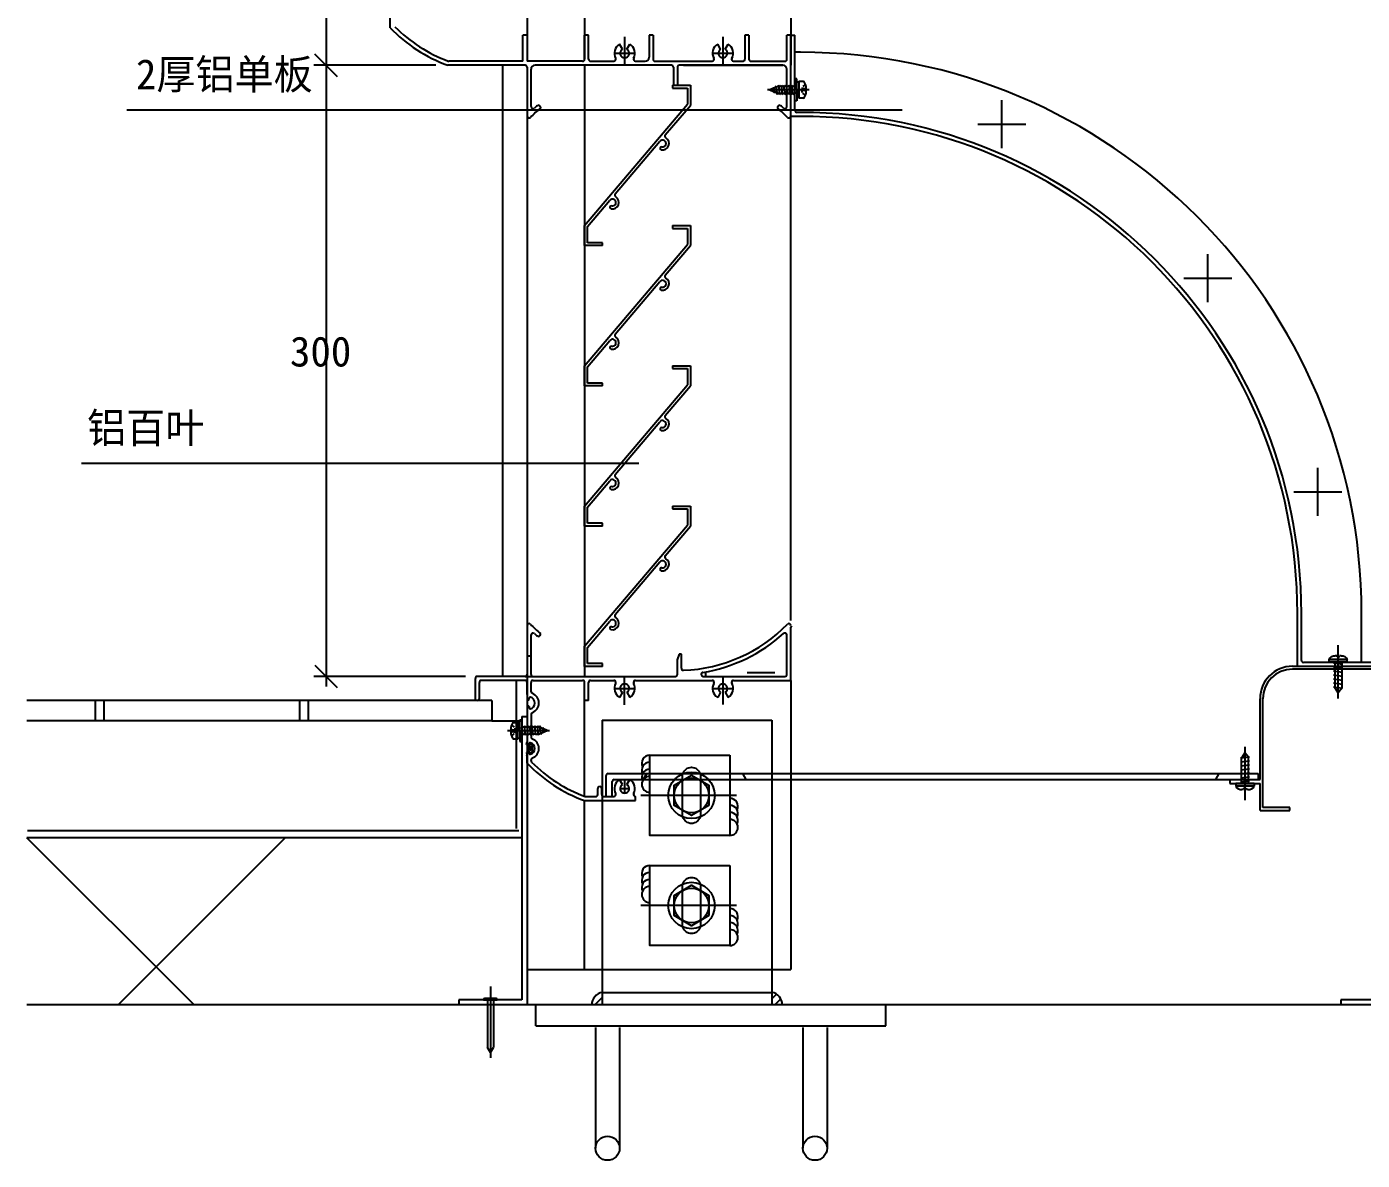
# Model space of a CAD drawing. Header units: metres. Extents: x 5548 to 7378, y 3271 to 4578.
# Drawn here: x 5548 to 6215, y 3271 to 3837 of the extents above; entities that cross this region are included whole.
import ezdxf

# ---------------------------------------------------------------- set-up
doc = ezdxf.new("R2010")
doc.units = ezdxf.units.M
for name, color, linetype in [('1', 1, 'Continuous'), ('10', 1, 'Continuous'), ('4', 4, 'Continuous'), ('CASTFIX', 1, 'Continuous'), ('SCREW', 6, 'Continuous'), ('填充', 1, 'Continuous'), ('注释', 6, 'Continuous'), ('点划线', 1, 'Continuous'), ('虚线', 5, 'Continuous')]:
    doc.layers.add(name, color=color, linetype=linetype)

# ---------------------------------------------------------------- blocks, each defined once
blk = doc.blocks.new('_ArchTick')
at = {"color": 0, "linetype": 'ByBlock'}
blk.add_lwpolyline([(-0.5, -0.5), (0.5, 0.5)], dxfattribs=at)
blk = doc.blocks.new('X701')
for p, q in [((17.13, 44.68), (17.13, 43.28)), ((17.13, 44.68), (26.13, 44.68)), ((17.13, 43.28), (24.73, 43.28)), ((24.73, 43.28), (24.73, 35.2)), ((26.13, 44.68), (26.13, 34.68)), ((-26.67, -25.32), (24.73, 35.2)), ((13.58, 19.9), (26.13, 34.68)), ((-11.39, -9.5), (10.95, 16.8)), ((-25.27, -25.83), (-14.1, -12.68)), ((-26.67, -35.32), (-26.67, -25.32)), ((-25.27, -33.92), (-25.27, -25.83)), ((-17.67, -35.32), (-26.67, -35.32)), ((-17.67, -33.92), (-25.27, -33.92)), ((-17.67, -35.32), (-17.67, -33.92))]:
    blk.add_line(p, q)
for centre, radius, start, end in [((12.23, 15.62), 1.75, 258.35, 139.66), ((11.73, 13.17), 0.75, 78.35, 258.35), ((12.23, 15.62), 3.25, 258.35, 59.81), ((14.37, 19.29), 1, 139.66, 239.81), ((-12.77, -13.82), 1.75, 258.35, 139.66), ((-12.77, -13.82), 3.25, 258.35, 59.81), ((-10.63, -10.14), 1, 139.66, 239.81), ((-13.27, -16.27), 0.75, 78.35, 258.35)]:
    blk.add_arc(centre, radius, start, end)
blk = doc.blocks.new('10X12')
at = {"layer": 'CASTFIX', "color": 8}
blk.add_line((0, -18.34), (0, 8.33), dxfattribs=at)
at = {"layer": 'CASTFIX'}
for p, q in [((-4.5, 0), (-4.5, 1.25)), ((-4.5, 1.25), (4.5, 1.25)), ((-4.5, 0), (4.5, 0)), ((-1.75, 0), (-1.75, -13.22)), ((-1.5, 3), (-0.7, 3)), ((-0.5, 2.25), (-0.7, 3)), ((-0.5, 2.25), (0.5, 2.25)), ((0.5, 2.25), (0.7, 3)), ((0.7, 3), (1.5, 3)), ((1.75, 0), (1.75, -12.74)), ((4.5, 0), (4.5, 1.25)), ((-2.19, -1.27), (2.32, -0.67)), ((-2.19, -3.27), (2.32, -2.67)), ((-2.19, -5.27), (2.32, -4.67)), ((-2.19, -7.27), (2.32, -6.67)), ((-2.19, -9.27), (2.32, -8.67)), ((-2.19, -11.27), (2.32, -10.67)), ((-2.19, -13.27), (2.32, -12.67)), ((-1.75, -13.22), (0, -15.43)), ((0, -15.43), (1.75, -12.74))]:
    blk.add_line(p, q, dxfattribs=at)
for centre, start, end in [((-1.85, 0.15), 82.98, 157.54), ((1.85, 0.15), 22.46, 97.02)]:
    blk.add_arc(centre, 2.87, start, end, dxfattribs=at)

msp = doc.modelspace()

# ---------------------------------------------------------------- hatches: boundary and pattern name
h = msp.add_hatch()
h.set_pattern_fill('HEX', scale=15)
h.paths.add_polyline_path([(6162.84, 3461.3), (6162.84, 3464.3), (5838.51, 3464.3, 0.41), (5837.51, 3463.3), (5837.51, 3452.83), (5840.51, 3452.83), (5840.51, 3460.3, -0.41), (5841.51, 3461.3)])
at = {"layer": '1'}
h = msp.add_hatch(dxfattribs=at)
h.set_pattern_fill('ANSI31', scale=10)
h.paths.add_polyline_path([(5800, 3522.83), (5797, 3522.83, -0.41), (5798, 3521.83), (5798, 3517.83), (5801, 3517.83, -0.41), (5800, 3518.83)])
h = msp.add_hatch(dxfattribs=at)
h.set_pattern_fill('ANSI31', scale=10)
h.paths.add_polyline_path([(5800, 3517.58), (5797, 3517.58, -0.41), (5798, 3516.58), (5798, 3512.58), (5801, 3512.58, -0.41), (5800, 3513.58)])
at = {"layer": '4'}
h = msp.add_hatch(dxfattribs=at)
h.set_pattern_fill('ANSI31')
h.paths.add_polyline_path([(5835.59, 3355.13), (5835.59, 3348.85), (5830.28, 3348.85, -0.36)])
h = msp.add_hatch(dxfattribs=at)
h.set_pattern_fill('ANSI31')
h.paths.add_polyline_path([(5920.18, 3355.13), (5920.18, 3348.85), (5925.49, 3348.85, 0.36)])
at = {"layer": '填充'}
h = msp.add_hatch(dxfattribs=at)
h.set_pattern_fill('ANSI37', scale=100)
h.paths.add_polyline_path([(5795.5, 3432.32), (5548.31, 3432.32), (5548.31, 3348.85), (5763.98, 3348.85), (5763.98, 3351.35), (5776.37, 3351.35), (5776.37, 3351.58, -0.41), (5776.87, 3352.08), (5782.67, 3352.08, -0.41), (5783.17, 3351.58), (5783.17, 3351.35), (5795.5, 3351.35)])

# ---------------------------------------------------------------- linework, layer by layer
for p, q in [((5858.91, 3832.83), (5858.91, 3821.84)), ((5860.91, 3832.83), (5860.91, 3820.83)), ((5845.61, 3825.79), (5844.17, 3828.3)), ((5846.74, 3832.01), (5846.74, 3817.83)), ((5847.87, 3825.79), (5849.32, 3828.3)), ((5894.61, 3825.79), (5893.17, 3828.3)), ((5895.74, 3832.01), (5895.74, 3817.83)), ((5896.87, 3825.79), (5898.32, 3828.3)), ((5829.74, 3819.83), (5841.38, 3819.83)), ((5841.59, 3823.84), (5851.89, 3823.84)), ((5852.11, 3819.83), (5856.91, 3819.83)), ((5890.59, 3823.84), (5900.89, 3823.84)), ((5871.04, 3816.83), (5871.04, 3807.83)), ((6034.99, 3776.41), (6034.99, 3800.41)), ((6022.99, 3788.41), (6046.99, 3788.41)), ((6137.85, 3699.56), (6137.85, 3723.56)), ((6125.85, 3711.56), (6149.85, 3711.56)), ((6192.65, 3592.93), (6192.65, 3616.93)), ((6180.65, 3604.93), (6204.65, 3604.93)), ((5846.74, 3498.66), (5846.74, 3512.83)), ((5887.04, 3515.04), (5887.04, 3512.83)), ((5895.74, 3513.03), (5895.74, 3498.86)), ((5907.89, 3514.83), (5921.69, 3514.83)), ((5841.59, 3506.82), (5851.89, 3506.82)), ((5890.59, 3506.82), (5900.89, 3506.82)), ((5845.61, 3504.87), (5844.17, 3502.36)), ((5847.87, 3504.87), (5849.32, 3502.36)), ((5894.61, 3504.87), (5893.17, 3502.36)), ((5896.87, 3504.87), (5898.32, 3502.36)), ((5837.51, 3452.83), (5837.51, 3463.3)), ((5838.51, 3464.3), (6162.84, 3464.3)), ((5840.51, 3452.83), (5840.51, 3460.3)), ((5841.51, 3461.3), (6163.84, 3461.3)), ((5845.61, 3458.79), (5844.17, 3461.3)), ((5846.74, 3461.3), (5846.74, 3454.59)), ((5847.87, 3458.79), (5849.32, 3461.3)), ((6148.84, 3461.3), (6148.84, 3459.3)), ((6162.84, 3464.3), (6162.84, 3461.3)), ((5833.3, 3453.83), (5833.3, 3456.83)), ((5835.3, 3453.83), (5835.3, 3456.83)), ((5844.49, 3456.84), (5848.99, 3456.84)), ((5902.62, 3453.44, -109.93), (5854.78, 3453.44, -109.93)), ((6148.84, 3459.3), (6163.84, 3459.3)), ((5836.3, 3452.83), (5841.38, 3452.83)), ((5852.11, 3450.83), (5852.11, 3452.83)), ((5902.62, 3398.47, -109.93), (5854.78, 3398.47, -109.93))]:
    msp.add_line(p, q)
for points in [[(5875.79, 3464.22, -0.75), (5884.41, 3464.22)], [(5875.79, 3442.65, -0.07), (5875.6, 3443.94), (5875.6, 3462.94, -0.07), (5875.79, 3464.22)], [(5884.41, 3464.22, -0.07), (5884.6, 3462.94), (5884.6, 3443.94, -0.07), (5884.41, 3442.65)], [(5884.41, 3442.65, -0.75), (5875.79, 3442.65)], [(5875.79, 3387.68, -0.07), (5875.6, 3388.97), (5875.6, 3407.97, -0.07), (5875.79, 3409.25)], [(5875.79, 3409.25, -0.75), (5884.41, 3409.25)], [(5884.41, 3409.25, -0.07), (5884.6, 3407.97), (5884.6, 3388.97, -0.07), (5884.41, 3387.68)], [(5884.41, 3387.68, -0.75), (5875.79, 3387.68)]]:
    msp.add_lwpolyline(points, format="xyb")
for centre, radius, start, end in [((5846.74, 3823.84), 5.15, 120, 209.29), ((5846.74, 3823.84), 5.15, 330.71, 60), ((5895.74, 3823.84), 5.15, 120, 209.29), ((5895.74, 3823.84), 5.15, 330.71, 60), ((5841.38, 3820.83), 1, 270, 29.29), ((5846.74, 3823.84), 2.25, 120, 60), ((5852.11, 3820.83), 1, 150.71, 270), ((5856.91, 3821.84), 2, 270, 0), ((5890.38, 3820.83), 1, 270, 29.29), ((5895.74, 3823.84), 2.25, 120, 60), ((5901.11, 3820.83), 1, 150.71, 270), ((5841.38, 3509.83), 1, 330.71, 90), ((5846.74, 3506.82), 5.15, 150.71, 240), ((5846.74, 3506.82), 2.25, 300, 240), ((5846.74, 3506.82), 5.15, 300, 29.29), ((5852.11, 3509.83), 1, 90, 209.29), ((5890.38, 3509.83), 1, 330.71, 90), ((5895.74, 3506.82), 5.15, 150.71, 240), ((5895.74, 3506.82), 2.25, 300, 240), ((5895.74, 3506.82), 5.15, 300, 29.29), ((5901.11, 3509.83), 1, 90, 209.29), ((5838.51, 3463.3), 1, 90, 180), ((5841.51, 3460.3), 1, 90, 180), ((5846.74, 3456.84), 5.15, 120, 209.29), ((5846.74, 3456.84), 5.15, 330.71, 60), ((5832.3, 3453.83), 1, 270, 0), ((5834.3, 3456.83), 1, 90, 180), ((5834.3, 3456.83), 1, 0, 90), ((5836.3, 3453.83), 1, 180, 270), ((5841.38, 3453.83), 1, 270, 29.29), ((5846.74, 3456.84), 2.25, 120, 60), ((5852.11, 3453.83), 1, 150.71, 270)]:
    msp.add_arc(centre, radius, start, end)
at = {"layer": '1'}
for p, q in [((5798, 4015.83), (5798, 3819.83)), ((5826.74, 4014.83), (5826.74, 3820.83)), ((5929.74, 3997.83), (5929.74, 3834.83)), ((5729.74, 3836.55), (5729.74, 3907.83)), ((5798, 3832.83), (5796, 3832.83)), ((5796, 3819.83), (5796, 3832.83)), ((5828.74, 3832.83), (5826.74, 3832.83)), ((5860.91, 3832.83), (5858.91, 3832.83)), ((5908.74, 3832.83), (5906.74, 3832.83)), ((5929.74, 3832.83), (5927.74, 3832.83)), ((5927.74, 3820.83), (5927.74, 3832.83)), ((5929.74, 3834.83), (5929.74, 3817.83)), ((5929.74, 3777.83), (5929.74, 3832.83)), ((5929.74, 3832.83), (5931.74, 3832.83)), ((5929.74, 3817.83), (5929.74, 3832.83)), ((5931.74, 3795.29), (5931.74, 3832.83)), ((5796, 3819.83), (5759.01, 3819.83)), ((5825.74, 3819.83), (5798, 3819.83)), ((5861.91, 3819.83), (5890.38, 3819.83)), ((5901.11, 3819.83), (5905.74, 3819.83)), ((5909.74, 3819.83), (5926.74, 3819.83)), ((5934.5, 3824.29), (5931.74, 3824.29)), ((5797, 3817.83), (5758.48, 3817.83)), ((5798, 3816.83), (5798, 3348.85)), ((5800, 3797.19), (5800, 3815.83)), ((5870.04, 3817.83), (5802, 3817.83)), ((5870.04, 3817.83), (5802, 3817.83)), ((5826.74, 3817.83), (5826.74, 3512.83)), ((5873.04, 3816.83), (5873.04, 3807.83)), ((5925.74, 3817.83), (5874.04, 3817.83)), ((5876.04, 3817.83), (5925.74, 3817.83)), ((5927.74, 3797.19), (5927.74, 3815.83)), ((5929.74, 3540.67), (5929.74, 3817.83)), ((5804.7, 3796.9), (5804.7, 3796.45)), ((5923.04, 3796.9), (5923.04, 3796.45)), ((5934.5, 3794.29), (5932.74, 3794.29)), ((5934.5, 3792.29), (5929.74, 3792.29)), ((6182.5, 3517.83), (6182.5, 3544.29)), ((6184.5, 3520.83), (6184.5, 3544.29)), ((6214.5, 3519.83), (6214.5, 3544.29)), ((5800, 3513.83), (5800, 3533.48)), ((5804.7, 3533.76), (5804.7, 3534.22)), ((5927.74, 3513.83), (5927.74, 3533.48)), ((5929.74, 3510.83), (5929.74, 3537.36)), ((5800, 3522.83), (5798, 3522.83)), ((5798, 3522.83), (5798, 3513.83)), ((5873.04, 3521.11), (5874.04, 3523.83)), ((5873.04, 3513.83), (5873.04, 3521.11)), ((5875.04, 3523.83), (5873.95, 3523.83)), ((5875.04, 3516.85), (5875.04, 3523.83)), ((6226.27, 3519.83), (6185.5, 3519.83)), ((5797, 3512.83), (5773.24, 3512.83)), ((5797, 3512.83), (5801, 3512.83)), ((5801, 3512.83), (5826.74, 3512.83)), ((5826.74, 3512.83), (5872.04, 3512.83)), ((5885.91, 3512.83), (5926.74, 3512.83)), ((6226.27, 3517.83), (6180, 3517.83)), ((6224.07, 3516.36), (6180, 3516.36)), ((5772.24, 3500.83), (5772.24, 3511.83)), ((5774.24, 3501.83), (5774.24, 3509.83)), ((5797, 3510.83), (5775.24, 3510.83)), ((5798, 3503.83), (5798, 3509.83)), ((5798, 3503.83), (5798, 3508.83)), ((5798, 3508.83), (5798, 3501.57)), ((5800, 3505.14), (5800, 3509.83)), ((5801, 3510.83), (5825.74, 3510.83)), ((5826.74, 3452.96), (5826.74, 3509.83)), ((5829.74, 3510.83), (5841.38, 3510.83)), ((5852.11, 3510.83), (5890.38, 3510.83)), ((5901.11, 3510.83), (5929.74, 3510.83)), ((5929.74, 3510.83), (5929.74, 3366.46)), ((5773.24, 3500.83), (5772.24, 3500.83)), ((5798, 3503.83), (5798, 3501.57)), ((5798.11, 3501.39), (5798.71, 3501.09)), ((5799, 3501.27), (5799, 3501.94)), ((5828.74, 3500.83), (5826.74, 3500.83)), ((6163.84, 3461.3), (6163.84, 3501.68)), ((6165.31, 3447.38), (6165.31, 3501.68)), ((5798, 3497.47), (5798, 3478.88)), ((5798, 3497.47), (5798, 3491.88)), ((5798.11, 3497.65), (5798.71, 3497.95)), ((5799, 3497.77), (5799, 3497.1)), ((5800, 3493.9), (5800, 3482.46)), ((5795.5, 3492.79), (5795.5, 3351.35)), ((5797.8, 3478.88), (5797.89, 3479.9)), ((5797.77, 3473.33), (5797.77, 3473.33)), ((5797.8, 3474.79), (5797.97, 3473.56)), ((5798, 3477.19), (5798, 3476.48)), ((5798, 3469.55), (5798, 3474.79)), ((5798.02, 3478.52), (5798.62, 3478.22)), ((5798.02, 3475.14), (5798.62, 3475.44)), ((5798.11, 3478.7), (5798.71, 3478.4)), ((5798.11, 3474.97), (5798.71, 3475.27)), ((5799.6, 3477.59), (5798.4, 3477.59)), ((5799.6, 3476.08), (5798.4, 3476.08)), ((5799.44, 3476.83), (5798.44, 3476.83)), ((5799, 3478.58), (5799, 3479.25)), ((5799, 3476.99), (5799, 3476.63)), ((5799, 3475.09), (5799, 3474.42)), ((5799.29, 3478.68), (5799.5, 3478.89)), ((5799.29, 3474.99), (5799.5, 3474.78)), ((5799.79, 3479.01), (5799.87, 3479.01)), ((5799.79, 3474.66), (5799.87, 3474.66)), ((5800, 3476.48), (5800, 3477.19)), ((5800.15, 3478.89), (5800.68, 3478.35)), ((5800.15, 3474.78), (5800.68, 3475.31)), ((5800.8, 3475.6), (5800.8, 3478.07)), ((5800, 3470.77), (5800, 3471.21)), ((5834.3, 3457.83), (5834.3, 3457.83)), ((6163.84, 3445.92), (6163.84, 3459.3)), ((5826.74, 3450.83), (5852.11, 3450.83)), ((5826.74, 3366.46), (5826.74, 3450.83)), ((5827.1, 3452.83), (5832.3, 3452.83)), ((6178.69, 3447.38), (6165.31, 3447.38)), ((6178.69, 3445.92), (6178.69, 3447.38)), ((6163.84, 3445.92), (6178.69, 3445.92)), ((5798, 3366.46), (5929.74, 3366.46)), ((5802.38, 3338.4), (5802.38, 3348.85)), ((5977.08, 3338.4), (5977.08, 3348.85)), ((5802.38, 3338.4), (5977.08, 3338.4)), ((5832.21, 3337.63), (5832.21, 3277.31)), ((5844.21, 3337.63), (5844.21, 3277.31)), ((5935.73, 3337.63), (5935.73, 3277.31)), ((5947.73, 3337.63), (5947.73, 3277.31))]:
    msp.add_line(p, q, dxfattribs=at)
for centre in [(5838.21, 3277.31), (5941.73, 3277.31)]:
    msp.add_circle(centre, 6, dxfattribs=at)
for centre, radius, start, end in [((5784.21, 3888.77), 75.46, 223.8, 250.07), ((5784.21, 3888.77), 73.46, 224.74, 249.65), ((5759.01, 3820.83), 1, 249.65, 270), ((5825.74, 3820.83), 1, 270, 0), ((5829.74, 3820.83), 1, 180, 270), ((5861.91, 3820.83), 1, 180, 270), ((5905.74, 3820.83), 1, 270, 0), ((5909.74, 3820.83), 1, 180, 270), ((5926.74, 3820.83), 1, 270, 0), ((5934.5, 3544.29), 280, 0, 90), ((5797, 3816.83), 1, 0, 90), ((5802, 3815.83), 2, 90, 180), ((5870.04, 3816.83), 1, 0, 90), ((5874.04, 3816.83), 1, 90, 180), ((5925.74, 3815.83), 2, 0, 90), ((5854.7, 3737.83), 77.04, 130.47, 135.54), ((5801, 3797.19), 1, 180, 312.14), ((5854.7, 3737.83), 79.04, 130.81, 132.14), ((5803.7, 3796.9), 1, 0, 130.81), ((5924.04, 3796.9), 1, 49.19, 180), ((5873.04, 3737.83), 77.04, 44.46, 49.53), ((5873.04, 3737.83), 79.04, 47.86, 49.19), ((5926.74, 3797.19), 1, 227.86, 0), ((5932.74, 3795.29), 1, 180, 270), ((5934.5, 3544.29), 250, 0, 90), ((5799, 3792.5), 1, 180, 315.54), ((5928.74, 3792.5), 1, 224.46, 0), ((5934.5, 3544.29), 248, 0, 90), ((5799, 3538.17), 1, 44.46, 180), ((5854.7, 3592.83), 77.04, 224.46, 229.53), ((5801, 3533.48), 1, 47.86, 180), ((5854.7, 3592.83), 79.04, 227.86, 229.19), ((5803.7, 3533.76), 1, 229.19, 0), ((5873.04, 3592.83), 77.04, 272.26, 315.54), ((5873.04, 3592.83), 79.04, 279.25, 312.14), ((5926.74, 3533.48), 1, 0, 132.14), ((5928.74, 3538.17), 1, 0, 135.54), ((5930.74, 3537.36), 1, 136.13, 180), ((6185.5, 3520.83), 1, 180, 270), ((5773.24, 3511.83), 1, 90, 180), ((5797, 3513.83), 1, 270, 0), ((5801, 3513.83), 1, 180, 270), ((5872.04, 3513.83), 1, 270, 0), ((5876.04, 3516.85), 1, 180, 272.26), ((5885.91, 3513.83), 1, 99.25, 270), ((5926.74, 3513.83), 1, 270, 0), ((6180, 3501.68), 16.16, 90, 180), ((6180, 3501.68), 14.69, 90, 180), ((5775.24, 3509.83), 1, 90, 180), ((5797, 3509.83), 1, 0, 90), ((5801, 3509.83), 1, 90, 180), ((5825.74, 3509.83), 1, 0, 90), ((5829.74, 3509.83), 1, 90, 180), ((5773.24, 3501.83), 1, 270, 0), ((5798.2, 3501.57), 0.2, 180, 243.43), ((5798.8, 3501.27), 0.2, 243.43, 0), ((5799.5, 3501.94), 0.5, 78.32, 180), ((5799, 3499.52), 2.97, 281.68, 78.32), ((5801, 3505.14), 1, 180, 250.42), ((5799, 3499.52), 4.97, 289.58, 70.42), ((5798.2, 3497.47), 0.2, 116.57, 180), ((5798.8, 3497.77), 0.2, 0, 116.57), ((5799.5, 3497.1), 0.5, 180, 281.68), ((5801, 3493.9), 1, 109.58, 180), ((5798.38, 3479.86), 0.5, 149.98, 175.34), ((5799.5, 3479.25), 0.5, 78.32, 180), ((5799, 3476.83), 2.97, 281.68, 78.32), ((5801, 3482.46), 1, 180, 250.42), ((5799, 3476.83), 4.97, 289.58, 70.42), ((5797.77, 3473.53), 0.2, 270, 7.84), ((5798.2, 3478.88), 0.4, 180, 243.43), ((5798.2, 3474.79), 0.4, 116.57, 180), ((5798.2, 3478.88), 0.2, 180, 243.43), ((5798.4, 3477.19), 0.4, 90, 180), ((5798.4, 3476.48), 0.4, 180, 270), ((5798.2, 3474.79), 0.2, 116.57, 180), ((5798.8, 3478.58), 0.4, 243.43, 346.52), ((5798.8, 3475.09), 0.4, 13.48, 116.57), ((5798.8, 3478.58), 0.2, 243.43, 0), ((5798.8, 3475.09), 0.2, 0, 116.57), ((5799.5, 3474.42), 0.5, 180, 281.68), ((5799.58, 3478.39), 0.4, 135.38, 166.52), ((5799.58, 3475.27), 0.4, 193.48, 224.62), ((5799.79, 3478.61), 0.4, 90, 135.38), ((5799.79, 3475.06), 0.4, 224.62, 270), ((5799.6, 3477.19), 0.4, 0, 90), ((5799.6, 3476.48), 0.4, 270, 0), ((5799.87, 3478.61), 0.4, 44.98, 90), ((5799.87, 3475.06), 0.4, 270, 315.02), ((5800.4, 3478.07), 0.4, 0, 44.98), ((5800.4, 3475.6), 0.4, 315.02, 0), ((5859.25, 3469.44, -109.93), 4, 90, 205.95), ((5852.47, 3521.77), 75.46, 223.8, 250.07), ((5801, 3471.21), 1, 109.58, 180), ((5801, 3470.77), 1, 180, 224.74), ((5852.47, 3521.77), 73.46, 224.74, 249.79), ((5859.25, 3465.94, -109.93), 4, 90, 205.95), ((5859.25, 3462.44, -109.93), 4, 90, 205.95), ((5859.25, 3458.94, -109.93), 4, 90, 270), ((5899.25, 3447.95, -109.93), 4, 334.05, 90), ((5899.25, 3444.45, -109.93), 4, 334.05, 90), ((5899.25, 3440.94, -109.93), 4, 334.05, 90), ((5899.25, 3437.44, -109.93), 4, 270, 90), ((5859.25, 3414.47, -109.93), 4, 90, 205.95), ((5859.25, 3410.97, -109.93), 4, 90, 205.95), ((5859.25, 3407.47, -109.93), 4, 90, 205.95), ((5859.25, 3403.97, -109.93), 4, 90, 270), ((5899.25, 3392.98, -109.93), 4, 334.05, 90), ((5899.25, 3389.48, -109.93), 4, 334.05, 90), ((5899.25, 3385.97, -109.93), 4, 334.05, 90), ((5899.25, 3382.47, -109.93), 4, 270, 90)]:
    msp.add_arc(centre, radius, start, end, dxfattribs=at)
at = {"layer": '10'}
for p, q in [((5697.69, 4022.83), (5697.69, 3812.83)), ((5697.69, 3822.83), (5697.69, 3507.83)), ((5752.48, 3817.83), (5691.69, 3817.83)), ((5752.48, 3817.83), (5691.69, 3817.83)), ((5985.21, 3795.49), (5598.32, 3795.49)), ((5853.74, 3619.1), (5575.63, 3619.1)), ((5767.24, 3512.83), (5691.69, 3512.83))]:
    msp.add_line(p, q, dxfattribs=at)
at = {"layer": '4'}
for p, q in [((5826.74, 3820.83), (5826.74, 3832.83)), ((5828.74, 3820.83), (5828.74, 3832.83)), ((5906.74, 3832.83), (5906.74, 3820.83)), ((5908.74, 3832.83), (5908.74, 3820.83)), ((5785.74, 3817.83), (5785.74, 3512.83)), ((5871.04, 3807.83), (5873.04, 3807.83)), ((5826.74, 3500.83), (5826.74, 3509.83)), ((5828.74, 3500.83), (5828.74, 3509.83)), ((5780.38, 3500.79), (5548.31, 3500.79)), ((5582.43, 3500.79), (5582.43, 3490.7)), ((5586.8, 3500.79), (5586.8, 3490.7)), ((5684.38, 3500.79), (5684.38, 3490.7)), ((5688.74, 3500.79), (5688.74, 3490.7)), ((5780.38, 3500.79), (5780.38, 3490.7)), ((5780.38, 3490.7), (5548.31, 3490.7)), ((5780.38, 3490.7), (5795.5, 3490.7)), ((5795.5, 3492.79), (5798, 3492.79)), ((5835.59, 3491), (5920.18, 3491)), ((5835.59, 3491), (5835.59, 3348.85)), ((5920.18, 3491), (5920.18, 3348.85)), ((5795.5, 3432.32), (5548.31, 3432.32)), ((5835.59, 3355.13), (5920.18, 3355.13)), ((6431.74, 3348.85), (5548.31, 3348.85)), ((5763.98, 3351.35), (5763.98, 3348.85)), ((5795.5, 3351.35), (5763.98, 3351.35)), ((6204.24, 3351.35), (6204.24, 3348.85)), ((6235.77, 3351.35), (6204.24, 3351.35))]:
    msp.add_line(p, q, dxfattribs=at)
for points in [[(5792.56, 3510.23), (5792.56, 3436.82)], [(5548.78, 3435.95), (5793.85, 3435.95)]]:
    msp.add_lwpolyline(points, dxfattribs=at)
for centre, start, end in [((5836.73, 3348.78), 100.12, 179.32), ((5919.04, 3348.78), 0.68, 79.88)]:
    msp.add_arc(centre, 6.45, start, end, dxfattribs=at)
at = {"layer": 'SCREW'}
for p, q in [((5779.77, 3358.03), (5779.77, 3322.46)), ((5776.37, 3351.58), (5776.37, 3351.28)), ((5783.17, 3351.28), (5776.37, 3351.28)), ((5782.67, 3352.08), (5776.87, 3352.08)), ((5778.27, 3351.28), (5778.27, 3327.54)), ((5781.27, 3351.28), (5781.27, 3327.54)), ((5783.17, 3351.58), (5783.17, 3351.28)), ((5779.77, 3325.14), (5778.27, 3327.54)), ((5779.77, 3325.14), (5781.27, 3327.54))]:
    msp.add_line(p, q, dxfattribs=at)
for centre, start, end in [((5776.87, 3351.58), 90, 180), ((5782.67, 3351.58), 0, 90)]:
    msp.add_arc(centre, 0.5, start, end, dxfattribs=at)
at = {"layer": '注释'}
for points in [[(5899.25, 3473.44), (5899.25, 3433.44), (5859.25, 3433.44), (5859.25, 3473.44)], [(5888.82, 3448.4), (5880.1, 3443.37), (5871.38, 3448.4), (5871.38, 3458.47), (5880.1, 3463.51), (5888.82, 3458.47)], [(5899.25, 3418.47), (5899.25, 3378.47), (5859.25, 3378.47), (5859.25, 3418.47)], [(5888.82, 3393.43), (5880.1, 3388.4), (5871.38, 3393.43), (5871.38, 3403.51), (5880.1, 3408.54), (5888.82, 3403.51)]]:
    msp.add_lwpolyline(points, close=True, dxfattribs=at)
for centre, radius in [((5880.1, 3453.44, -109.93), 11.62), ((5880.1, 3453.44, -109.93), 8.72), ((5880.1, 3398.47, -109.93), 11.62), ((5880.1, 3398.47, -109.93), 8.72)]:
    msp.add_circle(centre, radius, dxfattribs=at)
at = {"layer": '点划线'}
for p, q in [((5938.9, 3805.57), (5918.08, 3805.57)), ((5788.34, 3485.76), (5809.16, 3485.76))]:
    msp.add_line(p, q, dxfattribs=at)
at = {"layer": '虚线'}
for p, q in [((5921.86, 3806.65), (5919.26, 3805.52)), ((5921.03, 3804.74), (5921.07, 3806.3)), ((5921.61, 3804.49), (5921.07, 3806.3)), ((5922.28, 3807.43), (5921.86, 3806.65)), ((5922.26, 3807.4), (5922.78, 3803.29)), ((5922.58, 3806.96), (5922.28, 3807.43)), ((5923.05, 3807.17), (5922.58, 3806.96)), ((5923.51, 3807.74), (5923.05, 3807.17)), ((5923.51, 3807.74), (5924.07, 3803.29)), ((5923.82, 3807.17), (5923.51, 3807.74)), ((5924.35, 3807.17), (5923.82, 3807.17)), ((5924.8, 3807.74), (5924.35, 3807.17)), ((5924.8, 3807.74), (5925.36, 3803.29)), ((5925.22, 3806.99), (5924.8, 3807.74)), ((5925.64, 3807.17), (5925.22, 3806.99)), ((5926.09, 3807.74), (5925.64, 3807.17)), ((5926.09, 3807.74), (5926.66, 3803.29)), ((5926.4, 3807.17), (5926.09, 3807.74)), ((5926.93, 3807.17), (5926.4, 3807.17)), ((5927.38, 3807.74), (5926.93, 3807.17)), ((5927.7, 3807.17), (5927.38, 3807.74)), ((5927.39, 3807.74), (5927.95, 3803.29)), ((5928.22, 3807.17), (5927.7, 3807.17)), ((5928.68, 3807.74), (5928.22, 3807.17)), ((5928.68, 3807.74), (5929.24, 3803.29)), ((5928.99, 3807.17), (5928.68, 3807.74)), ((5929.52, 3807.17), (5928.99, 3807.17)), ((5929.97, 3807.74), (5929.52, 3807.17)), ((5929.97, 3807.74), (5930.53, 3803.29)), ((5930.28, 3807.17), (5929.97, 3807.74)), ((5930.81, 3807.17), (5930.28, 3807.17)), ((5931.26, 3807.74), (5930.81, 3807.17)), ((5931.26, 3807.74), (5931.74, 3803.95)), ((5931.58, 3807.17), (5931.26, 3807.74)), ((5931.74, 3807.17), (5931.58, 3807.17)), ((5932.74, 3811.02), (5931.74, 3811.02)), ((5932.74, 3805.57), (5932.74, 3811.02)), ((5933.74, 3809.37), (5932.74, 3809.37)), ((5933.74, 3809.67), (5933.74, 3801.47)), ((5933.74, 3809.67), (5933.74, 3801.47)), ((5935.91, 3809.67), (5933.74, 3809.67)), ((5935.35, 3806.78), (5935.16, 3805.81)), ((5936.61, 3806.16), (5935.45, 3805.94)), ((5936.63, 3808.04), (5935.61, 3807.22)), ((5937.37, 3806.31), (5937.13, 3806.27)), ((5937.13, 3806.27), (5937.13, 3804.88)), ((5919.26, 3805.52), (5921.03, 3804.74)), ((5921.03, 3804.74), (5921.3, 3804.11)), ((5921.3, 3804.11), (5921.61, 3804.49)), ((5921.61, 3804.49), (5922.4, 3804.15)), ((5922.4, 3804.15), (5922.78, 3803.29)), ((5922.78, 3803.29), (5923.23, 3803.86)), ((5923.23, 3803.86), (5923.76, 3803.86)), ((5923.76, 3803.86), (5924.07, 3803.29)), ((5924.07, 3803.29), (5924.52, 3803.86)), ((5924.52, 3803.86), (5925.05, 3803.86)), ((5925.05, 3803.86), (5925.36, 3803.29)), ((5925.36, 3803.29), (5925.81, 3803.86)), ((5925.81, 3803.86), (5926.34, 3803.86)), ((5926.34, 3803.86), (5926.65, 3803.29)), ((5926.65, 3803.29), (5927.1, 3803.86)), ((5927.1, 3803.86), (5927.63, 3803.86)), ((5927.63, 3803.86), (5927.95, 3803.29)), ((5927.95, 3803.29), (5928.4, 3803.86)), ((5928.4, 3803.86), (5928.93, 3803.86)), ((5928.93, 3803.86), (5929.24, 3803.29)), ((5929.24, 3803.29), (5929.69, 3803.86)), ((5929.69, 3803.86), (5930.22, 3803.86)), ((5930.22, 3803.86), (5930.53, 3803.29)), ((5930.53, 3803.29), (5930.98, 3803.86)), ((5930.98, 3803.86), (5931.51, 3803.86)), ((5931.51, 3803.86), (5931.74, 3803.44)), ((5932.74, 3800.12), (5931.74, 3800.12)), ((5933.74, 3806.08), (5932.74, 3805.08)), ((5933.74, 3805.89), (5932.74, 3804.89)), ((5932.74, 3805.57), (5932.74, 3800.12)), ((5933.74, 3801.77), (5932.74, 3801.77)), ((5935.91, 3801.47), (5933.74, 3801.47)), ((5935.36, 3804.3), (5935.16, 3805.33)), ((5936.62, 3804.98), (5935.41, 3805.21)), ((5936.63, 3803.1), (5935.61, 3803.92)), ((5937.37, 3804.83), (5937.13, 3804.88)), ((5789.87, 3486.5), (5790.11, 3486.45)), ((5790.11, 3485.06), (5790.11, 3486.45)), ((5790.61, 3488.23), (5791.63, 3487.41)), ((5790.62, 3486.35), (5791.83, 3486.12)), ((5791.34, 3489.85), (5793.5, 3489.85)), ((5791.88, 3487.02), (5792.08, 3486)), ((5793.5, 3481.66), (5793.5, 3489.85)), ((5793.5, 3481.66), (5793.5, 3489.85)), ((5793.5, 3489.56), (5794.5, 3489.56)), ((5793.5, 3485.43), (5794.5, 3486.43)), ((5793.5, 3485.25), (5794.5, 3486.25)), ((5794.5, 3491.21), (5795.5, 3491.21)), ((5794.5, 3485.76), (5794.5, 3491.21)), ((5795.73, 3487.47), (5795.5, 3487.88)), ((5795.98, 3483.59), (5795.5, 3487.38)), ((5796.26, 3487.47), (5795.73, 3487.47)), ((5796.71, 3488.03), (5796.26, 3487.47)), ((5797.02, 3487.47), (5796.71, 3488.03)), ((5797.27, 3483.59), (5796.71, 3488.03)), ((5797.55, 3487.47), (5797.02, 3487.47)), ((5798, 3488.03), (5797.55, 3487.47)), ((5798.31, 3487.47), (5798, 3488.03)), ((5798.57, 3483.59), (5798, 3488.03)), ((5798.85, 3487.47), (5798.31, 3487.47)), ((5799.3, 3488.03), (5798.85, 3487.47)), ((5799.86, 3483.59), (5799.29, 3488.03)), ((5799.61, 3487.47), (5799.3, 3488.03)), ((5800.14, 3487.47), (5799.61, 3487.47)), ((5800.59, 3488.03), (5800.14, 3487.47)), ((5800.9, 3487.47), (5800.59, 3488.03)), ((5801.15, 3483.59), (5800.59, 3488.03)), ((5801.43, 3487.47), (5800.9, 3487.47)), ((5801.88, 3488.03), (5801.43, 3487.47)), ((5802.19, 3487.47), (5801.88, 3488.03)), ((5802.44, 3483.59), (5801.88, 3488.03)), ((5802.72, 3487.47), (5802.19, 3487.47)), ((5803.17, 3488.03), (5802.72, 3487.47)), ((5803.49, 3487.47), (5803.17, 3488.03)), ((5803.73, 3483.59), (5803.17, 3488.03)), ((5804.02, 3487.47), (5803.49, 3487.47)), ((5804.47, 3488.03), (5804.02, 3487.47)), ((5804.98, 3483.93), (5804.46, 3488.03)), ((5804.85, 3487.18), (5804.47, 3488.03)), ((5805.64, 3486.84), (5804.85, 3487.18)), ((5805.94, 3487.22), (5805.64, 3486.84)), ((5805.64, 3486.84), (5806.17, 3485.02)), ((5806.21, 3486.58), (5805.94, 3487.22)), ((5806.21, 3486.58), (5806.17, 3485.02)), ((5807.98, 3485.81), (5806.21, 3486.58)), ((5789.87, 3485.02), (5790.11, 3485.06)), ((5790.61, 3483.28), (5791.63, 3484.11)), ((5790.64, 3485.16), (5791.79, 3485.39)), ((5791.34, 3481.66), (5793.5, 3481.66)), ((5791.89, 3484.55), (5792.08, 3485.51)), ((5793.5, 3481.96), (5794.5, 3481.96)), ((5794.5, 3485.76), (5794.5, 3480.31)), ((5794.5, 3480.31), (5795.5, 3480.31)), ((5795.5, 3484.16), (5795.67, 3484.16)), ((5795.67, 3484.16), (5795.98, 3483.59)), ((5795.98, 3483.59), (5796.44, 3484.16)), ((5796.44, 3484.16), (5796.96, 3484.16)), ((5796.96, 3484.16), (5797.27, 3483.59)), ((5797.27, 3483.59), (5797.73, 3484.16)), ((5797.73, 3484.16), (5798.25, 3484.16)), ((5798.25, 3484.16), (5798.57, 3483.59)), ((5798.57, 3483.59), (5799.02, 3484.16)), ((5799.02, 3484.16), (5799.54, 3484.16)), ((5799.54, 3484.16), (5799.86, 3483.59)), ((5799.86, 3483.59), (5800.31, 3484.16)), ((5800.31, 3484.16), (5800.84, 3484.16)), ((5800.84, 3484.16), (5801.15, 3483.59)), ((5801.15, 3483.59), (5801.61, 3484.16)), ((5801.61, 3484.16), (5802.03, 3484.34)), ((5802.03, 3484.34), (5802.44, 3483.59)), ((5802.44, 3483.59), (5802.9, 3484.16)), ((5802.9, 3484.16), (5803.42, 3484.16)), ((5803.42, 3484.16), (5803.74, 3483.59)), ((5803.74, 3483.59), (5804.19, 3484.16)), ((5804.19, 3484.16), (5804.66, 3484.36)), ((5804.66, 3484.36), (5804.97, 3483.9)), ((5804.97, 3483.9), (5805.39, 3484.68)), ((5805.39, 3484.68), (5807.98, 3485.81))]:
    msp.add_line(p, q, dxfattribs=at)
for centre, radius, start, end in [((5935.91, 3808.99), 0.67, 27.07, 90), ((5929.21, 3805.57), 8.19, 5.19, 27.07), ((5935.91, 3802.15), 0.67, 270, 332.93), ((5929.21, 3805.57), 8.19, 332.93, 354.81), ((5798.03, 3485.76), 8.19, 152.93, 174.81), ((5791.34, 3489.18), 0.67, 90, 152.93), ((5798.03, 3485.76), 8.19, 185.19, 207.07), ((5791.34, 3482.33), 0.67, 207.07, 270)]:
    msp.add_arc(centre, radius, start, end, dxfattribs=at)

# ---------------------------------------------------------------- block references
for p in [(5853.41, 3763.14), (5853.41, 3693.14), (5853.41, 3623.14), (5853.41, 3553.14)]:
    msp.add_blockref('X701', p)
at = {"layer": '10', "xscale": 11.2, "yscale": 11.2, "zscale": 11.2}
for p, rotation in [((5697.69, 3817.83), 90), ((5697.69, 3817.83), 270), ((5697.69, 3512.83), 270)]:
    msp.add_blockref('_ArchTick', p, dxfattribs=dict(at, rotation=rotation))
at = {"layer": 'CASTFIX', "xscale": -1}
msp.add_blockref('10X12', (6202.88, 3520.08), dxfattribs=at)
at = {"layer": 'CASTFIX', "rotation": 180}
msp.add_blockref('10X12', (6156.34, 3459.3), dxfattribs=at)

# ---------------------------------------------------------------- texts
at = {"layer": '10', "insert": (5679.69, 3682.48), "char_height": 15, "attachment_point": 1}
msp.add_mtext('\\A1;300', dxfattribs=at)
at = {"layer": '4', "char_height": 15, "attachment_point": 1}
for s, insert in [('2厚铝单板', (5602.83, 3820.84)), ('铝百叶', (5578.46, 3644.36))]:
    msp.add_mtext(s, dxfattribs=dict(at, insert=insert))

doc.saveas('drawing.dxf')
